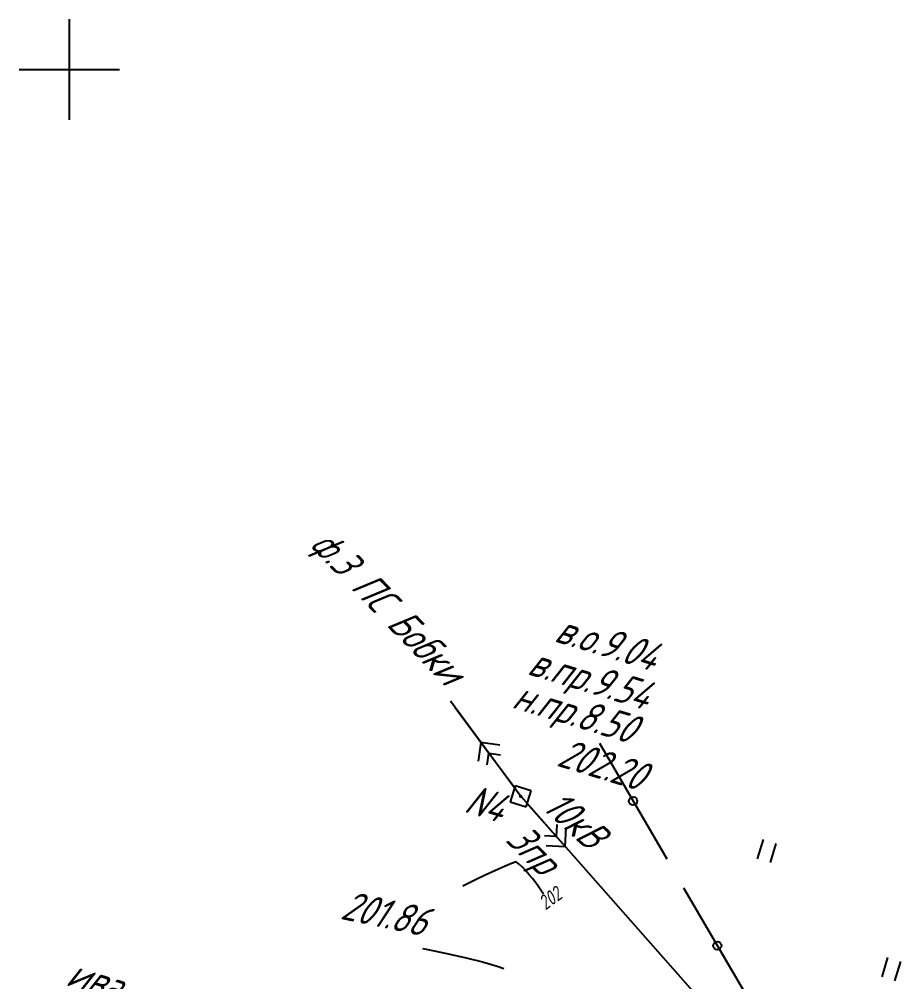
# Model space of a CAD drawing. Header units: millimetres. Extents: x -698 to 8131, y -704 to 4503.
# Drawn here: x 5899.9 to 6005.3, y 3551.8 to 3666.8 of the extents above; entities that cross this region are included whole.
import ezdxf

# ---------------------------------------------------------------- set-up
doc = ezdxf.new("R2010")
doc.units = ezdxf.units.MM
doc.linetypes.add('CONTI', pattern=[0])
for name, color, linetype in [('GOR_BDEFAULT', 212, 'CONTI'), ('NAD_MDEFAULT', 7, 'CONTI'), ('PI_OTDEFAULT', 172, 'CONTI'), ('PI_TTDEFAULT', 5, 'CONTI'), ('PLN_O', 7, 'CONTI'), ('SETKR', 2, 'CONTI'), ('SIT_LDEFAULT', 7, 'CONTI'), ('USLZNDEFAULT', 7, 'CONTI'), ('ZAPSKDEFAULT', 7, 'CONTI')]:
    doc.layers.add(name, color=color, linetype=linetype)
doc.styles.add('eskd', font='isocpeui.ttf', dxfattribs={"width": 1.2})
doc.styles.add('SHRFT', font='isocpeui.ttf', dxfattribs={"width": 3.5})

# ---------------------------------------------------------------- blocks, each defined once
blk = doc.blocks.new('BL_333')
at = {"color": 0}
for p, q in [((0, -6), (0, 6)), ((-6, 0), (6, 0))]:
    blk.add_line(p, q, dxfattribs=at)
blk = doc.blocks.new('BL_27')
at = {"color": 0}
for p, q in [((1, 1), (-1, 1)), ((-1, 1), (-1, -1)), ((1, -1), (1, 1)), ((-1, -1), (1, -1))]:
    blk.add_line(p, q, dxfattribs=at)
blk.add_circle((0, 0), 0.1, dxfattribs=at)
blk = doc.blocks.new('BL_2011')
at = {"color": 0}
for p, q in [((0, 0), (0, 2.4)), ((1.6, 0), (1.6, 2.4))]:
    blk.add_line(p, q, dxfattribs=at)

msp = doc.modelspace()

# ---------------------------------------------------------------- linework, layer by layer
at = {"layer": 'GOR_BDEFAULT', "color": 212, "elevation": 202, "flags": 128}
msp.add_lwpolyline([(5962.59, 3562.29), (5962.06, 3563.14), (5961.67, 3563.66), (5961.27, 3564.16), (5960.89, 3564.62), (5960.51, 3565.07), (5960.12, 3565.48), (5959.73, 3565.83), (5959.34, 3566.16), (5958.77, 3565.96), (5957.94, 3565.6), (5956.87, 3565.11), (5955.65, 3564.56), (5954.39, 3563.96), (5953.37, 3563.46), (5952.96, 3563.26)], dxfattribs=at)
at = {"layer": 'PI_TTDEFAULT', "color": 5}
msp.add_point((5959.88, 3573.99, 202.2), dxfattribs=at)
at = {"layer": 'PLN_O'}
for p, q in [((5969.28, 3580.33), (5977.34, 3566.51)), ((5979.36, 3563.05), (5987.42, 3549.23))]:
    msp.add_line(p, q, dxfattribs=at)
for centre in [(5973.31, 3573.42), (5983.39, 3556.14)]:
    msp.add_circle(centre, 0.5, dxfattribs=at)
at = {"layer": 'SIT_LDEFAULT', "color": 7}
for p, q in [((5951.47, 3585.4), (5959.88, 3573.99)), ((5952.06, 3584.6), (5956.22, 3578.96)), ((5955.13, 3580.43), (5954.79, 3578.19)), ((5959.29, 3574.79), (5955.13, 3580.43)), ((5957.37, 3580.09), (5955.13, 3580.43)), ((5955.87, 3577.74), (5956.08, 3579.14)), ((5956.08, 3579.14), (5957.48, 3578.93)), ((5959.88, 3573.99), (6001.96, 3526.38)), ((5960.54, 3573.24), (5965.18, 3568)), ((5964.21, 3570.61), (5964.12, 3569.19)), ((5965.18, 3568), (5965.32, 3570.25)), ((5964.12, 3569.19), (5962.71, 3569.28)), ((5962.92, 3568.13), (5965.18, 3568)), ((5948.14, 3555.79), (5948.58, 3555.71)), ((5948.58, 3555.71), (5949.75, 3555.47)), ((5949.75, 3555.47), (5951.41, 3555.13)), ((5951.41, 3555.13), (5953.34, 3554.69)), ((5953.34, 3554.69), (5955.31, 3554.21)), ((5955.31, 3554.21), (5957.08, 3553.7)), ((5957.08, 3553.7), (5957.85, 3553.42))]:
    msp.add_line(p, q, dxfattribs=at)

# ---------------------------------------------------------------- block references
at = {"layer": 'SETKR', "color": 82}
msp.add_blockref('BL_333', (5905.93, 3660.83), dxfattribs=at)
at = {"layer": 'USLZNDEFAULT', "color": 7, "rotation": 342.9999999999999}
msp.add_blockref('BL_27', (5959.88, 3573.99), dxfattribs=at)
at = {"layer": 'ZAPSKDEFAULT', "color": 7, "rotation": 342.9999999999999}
for p in [(5988.2, 3566.53), (6003.08, 3552.43)]:
    msp.add_blockref('BL_2011', p, dxfattribs=at)

# ---------------------------------------------------------------- texts
at = {"layer": 'GOR_BDEFAULT', "color": 212, "style": 'SHRFT', "width": 0.75}
msp.add_text('202', height=1.722, rotation=35.9023, dxfattribs=at).set_placement((5962.84, 3560.34, 202))
at = {"layer": 'NAD_MDEFAULT', "color": 7, "style": 'eskd', "oblique": 10, "width": 0.8}
for s, rotation, p in [('в.о.9.04', 343, (5963.75, 3592.53)), ('в.пр.9.54', 343, (5960.53, 3588.61)), ('н.пр.8.50', 343, (5958.69, 3584.61)), ('N4', 343, (5952.96, 3572.15)), ('10кВ', 318, (5962.32, 3572.54)), ('3пр', 315, (5957.94, 3568.68)), ('ива', 343, (5905.35, 3551.46))]:
    msp.add_text(s, height=3.5, rotation=rotation, dxfattribs=at).set_placement(p)
at = {"layer": 'PI_OTDEFAULT', "color": 172, "style": 'eskd', "oblique": 10, "width": 0.8}
for s, rotation, p in [('202.20', 343, (5964.03, 3577.68)), ('201.86', 348, (5938.19, 3559.37))]:
    msp.add_text(s, height=3.5, rotation=rotation, dxfattribs=at).set_placement(p)
at = {"layer": 'PLN_O', "style": 'eskd', "oblique": 10, "width": 0.8}
msp.add_text('ф.3 ПС Бобки', height=3.5, rotation=314, dxfattribs=at).set_placement((5934.55, 3603.95))

doc.saveas('drawing.dxf')
